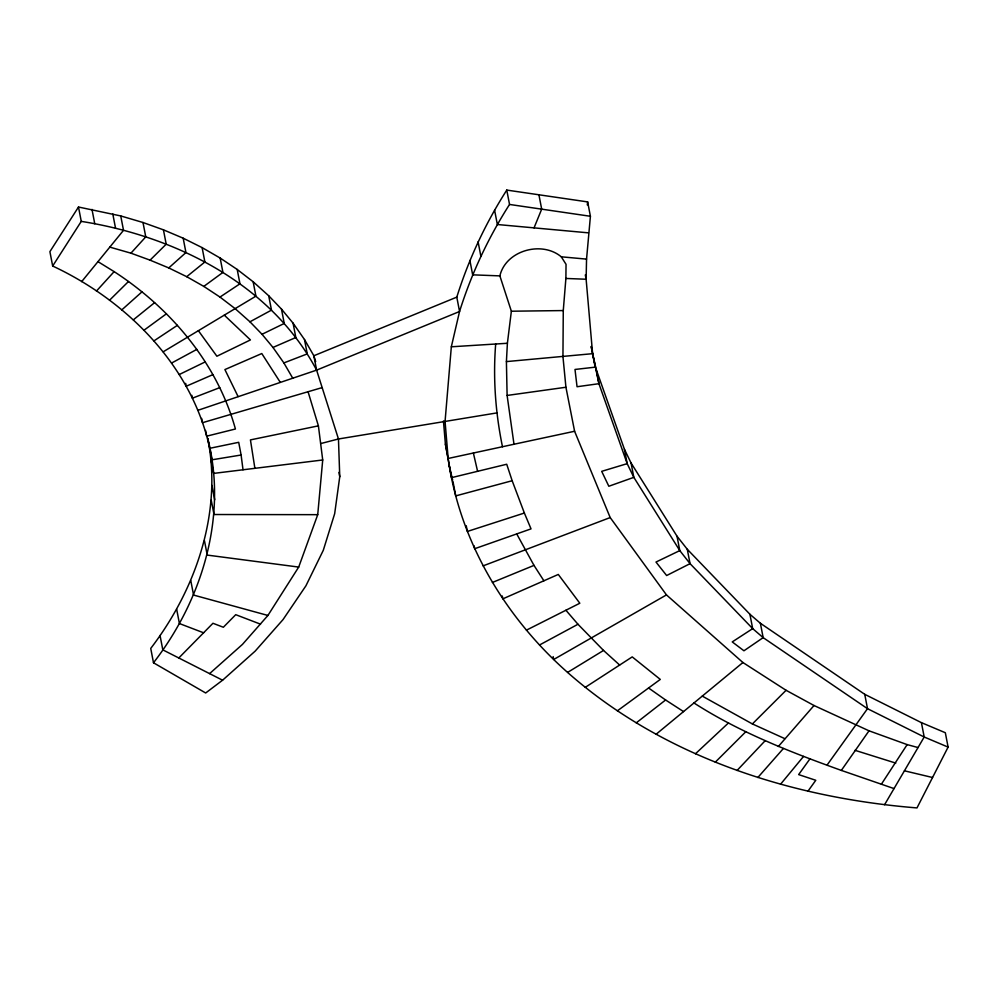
<?xml version="1.0" encoding="UTF-8"?>
<svg xmlns="http://www.w3.org/2000/svg" width="998" height="998" viewBox="0 0 998 998"><rect width="100%" height="100%" fill="white"/><g stroke="black" fill="none" stroke-linecap="round" stroke-linejoin="round"><path stroke-width="1.5" d="M592.413 352.805L596.168 369.322L624.424 449.287L631.06 462.985L677.031 536.238L687.285 549.287L749.91 614.257L760.389 623.276L864.742 694.321L921.428 722.652L945.331 732.732L948.1 747.103L916.987 807.918C791.127 797.814 663.52 757.158 567.588 672.427C505.225 617.3 459.691 541.577 448.164 458.469L513.995 444.247L507.109 395.445L506.41 361.6L507.396 343.275L511.363 311.214L499.873 275.885C505.712 250.461 541.764 240.443 561.275 256.81L566.041 264.32L565.891 278.454L563.271 310.565L562.947 356.585L565.928 387.249L574.599 431.261L610.19 517.563L666.464 594.908L742.911 662.522L786.087 690.292L814.019 705.511L869.021 730.81L907.145 744.608L918.023 747.552M443.449 420.969L445.395 444.11L448.164 458.469L445.058 421.443L451.333 346.793L459.554 311.501L456.797 297.13C468.611 259.393 485.49 223.402 506.772 190.082L587.647 201.908L590.417 216.279L586.55 259.118L586.125 279.24L592.612 353.679L598.937 383.694L627.181 463.646L633.83 477.356L679.788 550.597L690.055 563.658L752.679 628.628L763.158 637.635L867.511 708.68L924.198 737.011L948.1 747.103M153.492 662.772L150.735 648.413C195.833 589.506 222.591 512.436 207.709 438.272C227.756 516.477 202.045 600.147 153.492 662.772L205.675 692.986L222.579 680.212L255.164 651.133L283.033 619.596L305.924 585.801L323.29 550.297L334.667 513.708L339.757 476.707L338.459 438.983L316.616 370.133L313.846 355.762L304.49 339.532L293.063 323.14L281.486 309.106L268.712 295.77L253.168 281.785L237.2 269.448L220.159 258.045L202.12 247.616L183.183 238.198L163.435 229.827L143.001 222.504L120.746 215.942L78.493 207.023L49.9 251.658L52.669 266.029C130.613 302.506 198.178 372.404 211.838 459.829L241.104 455.013L238.709 442.314L209.655 448.327M495.682 344.011C492.925 378.379 495.532 412.985 502.468 446.742M209.605 673.625L242.464 644.396L267.913 615.454L298.701 567.076L317.726 514.669L322.716 459.978L318.399 425.847L308.058 391.727M587.298 204.927L587.647 201.908M534.042 227.868L541.689 209.156L538.92 194.785M506.772 190.082L509.541 204.453C488.259 237.761 471.38 273.764 459.554 311.501L316.616 370.133L197.804 410.353M884.565 804.737L924.198 737.011L921.428 722.652M881.384 784.216L907.145 744.608M52.669 266.029L81.262 221.381L78.493 207.023M693.959 702.966C739.68 732.407 790.453 752.068 841.339 770.406L869.021 730.81M810.027 758.754L798.65 774.598L815.778 780.286L807.893 791.289M827.305 764.742L867.511 708.68L864.742 694.321M81.661 281.636L123.515 230.313L120.746 215.942M780.523 784.278L803.565 756.397M778.353 746.479L814.019 705.511M757.856 777.504L783.355 748.537M96.482 291.029L114.134 271.631C170.67 308.332 217.302 363.272 235.416 429.003L206.661 436.176L205.551 430.437M109.905 247.142L130.938 253.168L145.758 236.875L143.001 222.504M737.06 770.468L765.117 740.753M178.804 657.981L212.948 623.276L223.352 627.255L235.728 614.681L260.515 624.162M702.268 696.105L752.38 723.937L786.087 690.292M715.279 762.185L745.805 731.734M109.531 300.248L128.468 281.523M130.938 253.168L150.062 260.154L166.204 244.186L163.435 229.827M695.456 753.777L728.503 722.914M121.806 309.879L141.953 291.878M150.062 260.154L168.762 267.926L185.94 252.569L183.183 238.198M656.073 734.279L742.911 662.522M133.308 319.859L154.615 302.644M168.762 267.926L186.713 276.683L204.889 261.975L202.12 247.616M636.25 722.864L665.604 699.985L683.53 711.586M144.036 330.201L166.429 313.796M186.713 276.683L203.804 286.401L222.928 272.404L220.159 258.045M617.363 710.838L660.289 679.413L632.221 656.896L585.265 687.348M153.991 340.854L177.394 325.323M203.804 286.401L219.984 297.067L239.969 283.806L237.2 269.448M567.588 672.427L603.528 650.447L619.658 665.042M163.185 351.807L255.925 296.156L253.168 281.785M666.464 594.908L553.703 659.491L553.154 656.609M171.619 363.035L196.831 349.387M219.984 297.067L235.129 308.632L249.949 321.793L271.481 310.129L268.712 295.77M539.544 644.982L577.967 624.261L603.528 650.447M526.433 630.15L579.813 603.241L558.294 574.449L502.83 598.862L502.268 595.993M179.291 374.512L205.301 361.862M249.949 321.793L262.025 334.28L284.243 323.464L281.486 309.106M262.025 334.28L272.978 347.441L295.832 337.511L293.063 323.14M212.923 374.624L186.214 386.238L185.665 383.369M492.401 582.458L533.992 565.392L543.898 580.786M456.797 297.13L313.846 355.762L315.692 361.588M219.735 387.648L192.377 398.19L191.828 395.32M272.978 347.441L283.869 362.923L307.259 353.903L304.49 339.532M483.082 565.878L610.19 517.563M474.1 545.856L474.661 548.725L531.023 528.878L524.374 513.034L467.351 531.46L466.241 525.721M322.154 387.598L202.469 422.703L201.646 418.387M524.374 513.034L512.161 480.724L455.737 495.894L452.967 481.523M320.645 443.586L338.459 438.983L496.892 412.91M513.995 444.247L574.599 431.261M318.399 425.847L250.436 439.893L254.889 468.324M507.109 395.445L565.928 387.249M322.716 459.978L213.622 473.401L210.852 459.043M592.612 353.679L506.41 361.6M451.333 346.793L507.396 343.275M511.363 311.214L563.271 310.565M317.726 514.669L214.009 514.519L211.239 500.16M499.873 275.885L472.665 274.837L469.896 260.466M565.891 278.454L586.125 279.24L585.302 274.937M588.446 232.846L497.353 224.513L494.584 210.154M561.275 256.81L586.55 259.118M298.701 567.076L207.235 555.088L204.465 540.716M509.541 204.453L590.417 216.279M81.262 221.381C174.949 236.177 270.658 283.532 316.616 370.133M904.425 770.805L932.544 777.504M267.913 615.454L193.575 595.07L190.805 580.711M855.037 750.321L895.792 763.108M841.339 770.406L894.021 788.582M203.592 632.794L179.415 623.55L176.658 609.179M752.38 723.937L784.84 738.657M222.579 680.212L162.811 649.86L160.042 635.489M97.966 261.638L114.134 271.631M648.563 687.996L665.604 699.985M224.288 315.143L250.436 339.919L216.89 356.236L198.377 330.687M565.916 610.252L577.967 624.261M280.251 382.296L261.788 353.541L224.899 369.572L238.085 396.568M533.992 565.392L516.727 533.918M283.869 362.923L292.751 378.205M512.161 480.724L506.71 464.245L451.47 477.655L445.395 444.11M448.701 463.284L452.643 480.125M473.376 453.03L477.593 471.306M760.389 623.276L763.158 637.635L743.947 650.783L732.245 641.914L752.679 628.628L749.91 614.257M687.285 549.287L690.055 563.658L666.639 575.534L655.985 562.049L679.788 550.597L677.031 536.238M631.06 462.985L633.83 477.356L608.83 486.251L601.694 471.343L627.181 463.646L624.424 449.287M596.168 369.322L598.937 383.694L577.044 386.737L574.998 369.46L595.17 367.164L591.228 346.506M478.092 241.84L480.861 256.199M338.933 472.391L339.757 476.707M211.95 485.415L214.72 499.773M112.786 213.921L115.556 228.293M91.991 209.393L94.76 223.764M591.265 346.805L592.126 351.308M241.104 455.013L243.025 469.784"/></g></svg>
